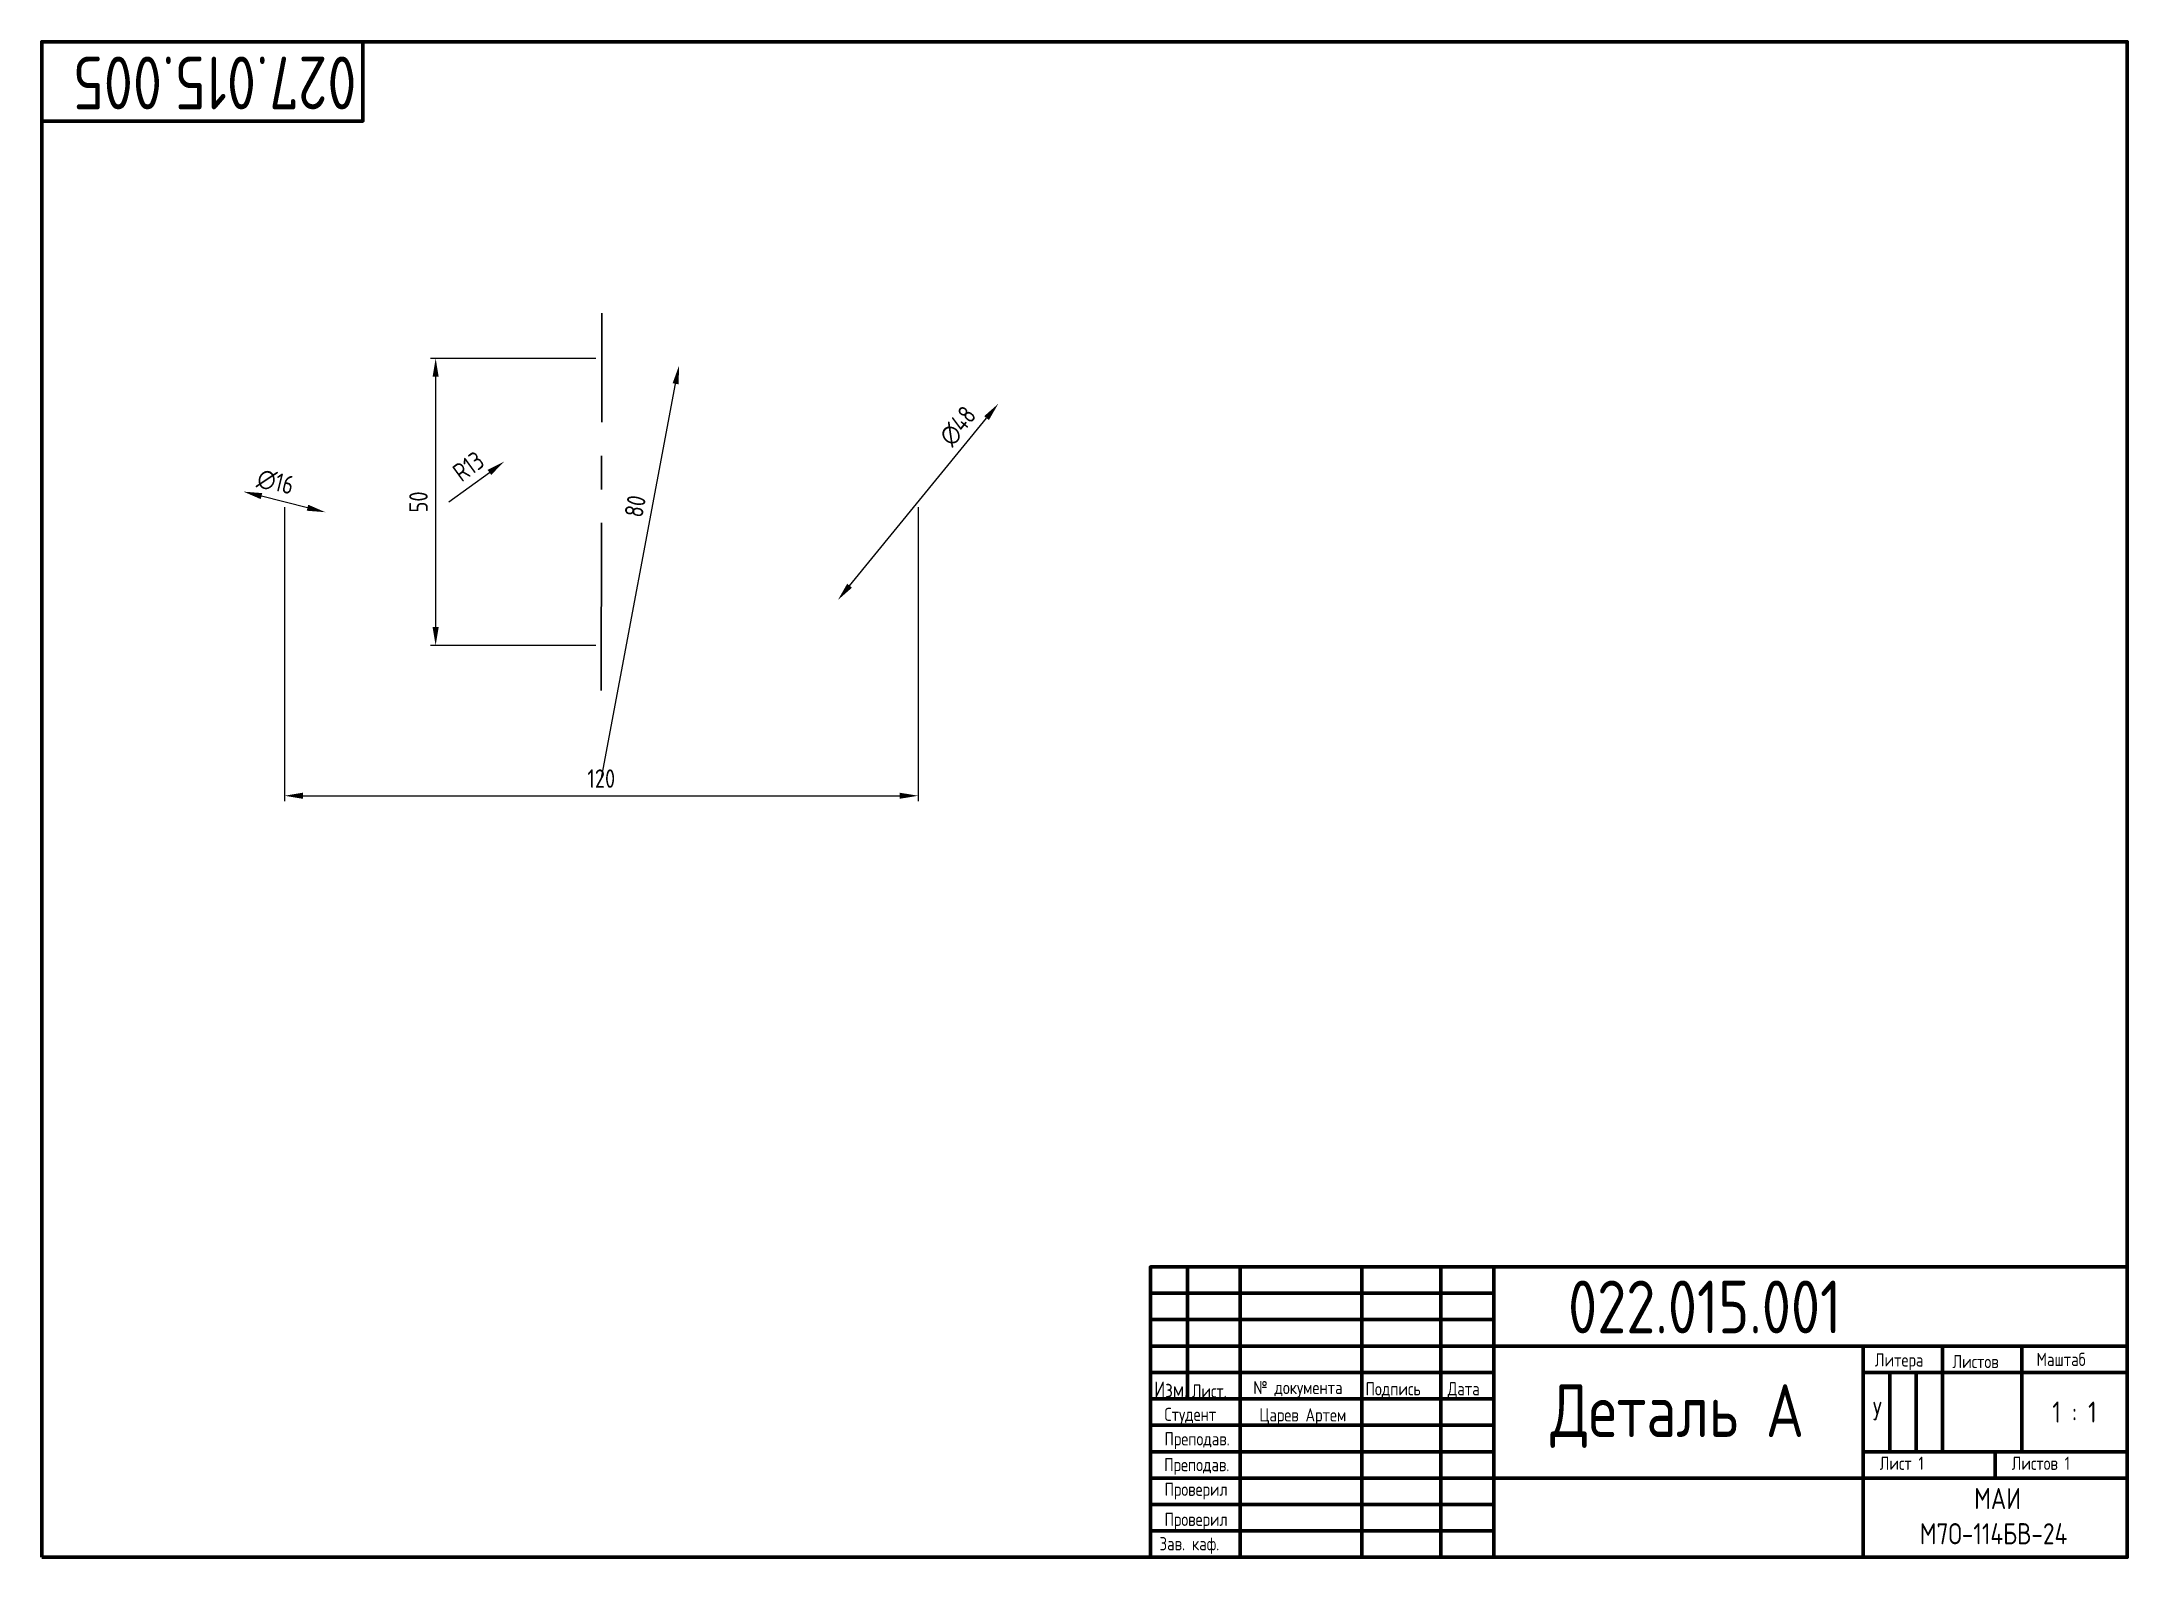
# Paper-space layout 'Лист1' of a CAD drawing. Header units: millimetres. Extents: x 20 to 415, y 5 to 292.
import ezdxf

# ---------------------------------------------------------------- set-up
doc = ezdxf.new("R2010")
doc.units = ezdxf.units.MM
doc.linetypes.add('CENTER', pattern=[50.8, 31.75, -6.35, 6.35, -6.35])
for name, color, linetype, lineweight in [('AM_5', 3, 'Continuous', 25), ('Оси', 1, 'CENTER', 30), ('Основной', 5, 'Continuous', 70), ('Текст', 3, 'Continuous', 20)]:
    doc.layers.add(name, color=color, linetype=linetype, lineweight=lineweight)
doc.styles.get("Standard").update_dxf_attribs({"font": 'arial.ttf'})
doc.styles.add('ГОСТ', font='GOST_A.TTF')
doc.dimstyles.new('AM_ISO$0', dxfattribs={"dimtxt": 3.5005, "dimasz": 3.5, "dimexe": 1, "dimexo": 1, "dimgap": 1.5, "dimtad": 1, "dimdsep": 46, "dimtxsty": 'ГОСТ', "dimcen": 0, "dimclrd": 256, "dimclre": 256, "dimclrt": 256, "dimadec": 0, "dimazin": 2, "dimtp": 0.1, "dimtm": 0.1, "dimtfac": 0.71, "dimtmove": 0, "dimatfit": 3, "dimfxl": 1, "dimlwd": -1, "dimlwe": -1, "dimarcsym": 1})
doc.dimstyles.new('AM_ISO$3', dxfattribs={"dimtxt": 3.5, "dimasz": 3.5, "dimexe": 1, "dimexo": 1, "dimgap": 1.5, "dimtad": 1, "dimtoh": 1, "dimdsep": 46, "dimtxsty": 'Standard', "dimcen": 0, "dimclrd": 256, "dimclre": 256, "dimclrt": 2, "dimadec": 0, "dimazin": 2, "dimtp": 0.1, "dimtm": 0.1, "dimtfac": 0.71, "dimtdec": 3, "dimtofl": 0, "dimtmove": 0, "dimatfit": 0, "dimfxl": 1, "dimlwd": -1, "dimlwe": -1, "dimarcsym": 1})
doc.dimstyles.new('AM_ISO$4', dxfattribs={"dimtxt": 3.5, "dimasz": 3.5, "dimexe": 1, "dimexo": 1, "dimgap": 1.5, "dimtad": 1, "dimtoh": 1, "dimdsep": 46, "dimtxsty": 'Standard', "dimcen": 0, "dimclrd": 256, "dimclre": 256, "dimclrt": 2, "dimadec": 0, "dimazin": 2, "dimtp": 0.1, "dimtm": 0.1, "dimtfac": 0.71, "dimtdec": 3, "dimtofl": 0, "dimtmove": 0, "dimatfit": 0, "dimfxl": 1, "dimlwd": -1, "dimlwe": -1, "dimarcsym": 1})

# ---------------------------------------------------------------- blocks, each defined once
blk = doc.blocks.new('*D16')
at = {"layer": 'AM_5', "linetype": 'ByBlock', "transparency": 16777216}
for p, q in [((65.98, 203.85), (65.98, 148.21)), ((185.98, 203.85), (185.98, 148.21)), ((69.48, 149.21), (182.48, 149.21))]:
    blk.add_line(p, q, dxfattribs=at)
at = {"layer": 'AM_5', "transparency": 16777216}
for points in [[(69.48, 149.79), (69.48, 148.63), (65.98, 149.21)], [(182.48, 149.79), (182.48, 148.63), (185.98, 149.21)]]:
    blk.add_solid(points, dxfattribs=at)
at = {"layer": 'Defpoints', "color": 0, "transparency": 16777216}
for p in [(65.98, 204.85), (185.98, 204.85), (185.98, 149.21)]:
    blk.add_point(p, dxfattribs=at)
at = {"layer": 'AM_5', "transparency": 16777216, "insert": (125.98, 152.46), "char_height": 3.501, "attachment_point": 5, "style": 'ГОСТ'}
blk.add_mtext('120', dxfattribs=at)
blk = doc.blocks.new('*D17')
at = {"layer": 'AM_5', "linetype": 'ByBlock', "transparency": 16777216}
for p, q in [((124.98, 232.04), (93.61, 232.04)), ((94.61, 228.54), (94.61, 181.16)), ((124.98, 177.66), (93.61, 177.66))]:
    blk.add_line(p, q, dxfattribs=at)
at = {"layer": 'AM_5', "transparency": 16777216}
for points in [[(94.03, 228.54), (95.19, 228.54), (94.61, 232.04)], [(94.03, 181.16), (95.19, 181.16), (94.61, 177.66)]]:
    blk.add_solid(points, dxfattribs=at)
at = {"layer": 'Defpoints', "color": 0, "transparency": 16777216}
for p in [(125.98, 232.04), (94.61, 177.66), (125.98, 177.66)]:
    blk.add_point(p, dxfattribs=at)
at = {"layer": 'AM_5', "transparency": 16777216, "insert": (91.36, 204.85), "char_height": 3.501, "attachment_point": 5, "rotation": 90, "style": 'ГОСТ'}
blk.add_mtext('50', dxfattribs=at)
blk = doc.blocks.new('*D19')
at = {"layer": 'AM_5', "linetype": 'ByBlock', "transparency": 16777216}
blk.add_line((125.98, 152.25), (140.06, 227.23), dxfattribs=at)
at = {"layer": 'AM_5', "transparency": 16777216}
blk.add_solid([(139.49, 227.34), (140.63, 227.12), (140.71, 230.67)], dxfattribs=at)
at = {"layer": 'Defpoints', "color": 0, "transparency": 16777216}
for p in [(140.71, 230.67), (125.98, 152.25)]:
    blk.add_point(p, dxfattribs=at)
at = {"layer": 'AM_5', "transparency": 16777216, "insert": (132.4, 204.04), "char_height": 3.5, "attachment_point": 5, "rotation": 79.3626, "style": 'ГОСТ'}
blk.add_mtext('80', dxfattribs=at)
blk = doc.blocks.new('*D21')
at = {"layer": 'AM_5', "linetype": 'ByBlock', "transparency": 16777216}
blk.add_line((173, 188.98), (198.95, 220.73), dxfattribs=at)
at = {"layer": 'AM_5', "transparency": 16777216}
for points in [[(198.5, 221.09), (199.4, 220.36), (201.17, 223.44)], [(172.55, 189.35), (173.46, 188.61), (170.79, 186.27)]]:
    blk.add_solid(points, dxfattribs=at)
at = {"layer": 'Defpoints', "color": 0, "transparency": 16777216}
for p in [(201.17, 223.44), (170.79, 186.27)]:
    blk.add_point(p, dxfattribs=at)
at = {"layer": 'AM_5', "transparency": 16777216, "insert": (193.52, 219.22), "char_height": 3.5, "attachment_point": 5, "rotation": 50.7399, "style": 'ГОСТ'}
blk.add_mtext('∅48', dxfattribs=at)
blk = doc.blocks.new('*D22')
at = {"layer": 'AM_5', "linetype": 'ByBlock', "transparency": 16777216}
blk.add_line((70.34, 203.75), (61.61, 205.95), dxfattribs=at)
at = {"layer": 'AM_5', "transparency": 16777216}
for points in [[(61.76, 206.52), (61.47, 205.38), (58.22, 206.8)], [(70.48, 204.32), (70.2, 203.19), (73.74, 202.9)]]:
    blk.add_solid(points, dxfattribs=at)
at = {"layer": 'Defpoints', "color": 0, "transparency": 16777216}
for p in [(58.22, 206.8), (73.74, 202.9)]:
    blk.add_point(p, dxfattribs=at)
at = {"layer": 'AM_5', "transparency": 16777216, "insert": (64.3, 208.63), "char_height": 3.5, "attachment_point": 5, "rotation": 345.8799, "style": 'ГОСТ'}
blk.add_mtext('∅16', dxfattribs=at)
blk = doc.blocks.new('*D23')
at = {"layer": 'AM_5', "linetype": 'ByBlock', "transparency": 16777216}
blk.add_line((97.11, 204.85), (104.79, 210.45), dxfattribs=at)
at = {"layer": 'AM_5', "transparency": 16777216}
blk.add_solid([(104.45, 210.92), (105.13, 209.97), (107.62, 212.51)], dxfattribs=at)
at = {"layer": 'Defpoints', "color": 0, "transparency": 16777216}
for p in [(107.62, 212.51), (97.11, 204.85)]:
    blk.add_point(p, dxfattribs=at)
at = {"layer": 'AM_5', "transparency": 16777216, "insert": (100.82, 211.58), "char_height": 3.5, "attachment_point": 5, "rotation": 36.0661, "style": 'ГОСТ'}
blk.add_mtext('R13', dxfattribs=at)

psp = doc.layouts.new('Лист1')

# ---------------------------------------------------------------- linework, layer by layer
at = {"layer": 'Оси'}
psp.add_line((125.975, 169.13), (126.098, 240.575), dxfattribs=at)
at = {"layer": 'Основной'}
for p, q in [((380, 40), (380, 45)), ((395, 25), (395, 45))]:
    psp.add_line(p, q, dxfattribs=at)
at = {"layer": 'Основной', "color": 0}
psp.add_lwpolyline([(20, 292), (80.841, 292), (80.841, 276.969), (20, 276.969)], close=True, dxfattribs=at)
at = {"layer": 'Основной'}
for points in [[(20, 5), (415, 5), (415, 292), (20, 292)], [(415, 5), (230, 5), (230, 60), (415, 60)], [(230, 60), (237, 60), (237, 55), (230, 55)], [(237, 55), (247, 55), (247, 60), (237, 60)], [(247, 55), (270, 55), (270, 60), (247, 60)], [(270, 55), (285, 55), (285, 60), (270, 60)], [(285, 55), (295, 55), (295, 60), (285, 60)], [(230, 55), (237, 55), (237, 50), (230, 50)], [(237, 50), (247, 50), (247, 55), (237, 55)], [(247, 50), (270, 50), (270, 55), (247, 55)], [(270, 50), (285, 50), (285, 55), (270, 55)], [(285, 50), (295, 50), (295, 55), (285, 55)], [(230, 50), (237, 50), (237, 45), (230, 45)], [(237, 45), (247, 45), (247, 50), (237, 50)], [(247, 45), (270, 45), (270, 50), (247, 50)], [(270, 45), (285, 45), (285, 50), (270, 50)], [(285, 45), (295, 45), (295, 50), (285, 50)], [(230, 45), (237, 45), (237, 40), (230, 40)], [(237, 40), (247, 40), (247, 45), (237, 45)], [(247, 40), (270, 40), (270, 45), (247, 45)], [(270, 40), (285, 40), (285, 45), (270, 45)], [(285, 40), (295, 40), (295, 45), (285, 45)], [(365, 20), (295, 20), (295, 45), (365, 45)], [(415, 20), (365, 20), (365, 45), (415, 45)], [(365, 45), (415, 45), (415, 40), (365, 40)], [(230, 40), (237, 40), (237, 35), (230, 35)], [(237, 35), (247, 35), (247, 40), (237, 40)], [(247, 35), (270, 35), (270, 40), (247, 40)], [(270, 35), (285, 35), (285, 40), (270, 40)], [(285, 35), (295, 35), (295, 40), (285, 40)], [(365, 40), (370, 40), (370, 25), (365, 25)], [(370, 40), (375, 40), (375, 25), (370, 25)], [(375, 40), (380, 40), (380, 25), (375, 25)], [(415, 25), (395, 25), (395, 40), (415, 40)], [(247, 30), (270, 30), (270, 35), (247, 35)], [(270, 30), (285, 30), (285, 35), (270, 35)], [(285, 30), (295, 30), (295, 35), (285, 35)], [(247, 25), (270, 25), (270, 30), (247, 30)], [(270, 25), (285, 25), (285, 30), (270, 30)], [(285, 25), (295, 25), (295, 30), (285, 30)], [(247, 20), (270, 20), (270, 25), (247, 25)], [(270, 20), (285, 20), (285, 25), (270, 25)], [(285, 20), (295, 20), (295, 25), (285, 25)], [(365, 20), (390, 20), (390, 25), (365, 25)], [(390, 25), (415, 25), (415, 20), (390, 20)], [(247, 15), (270, 15), (270, 20), (247, 20)], [(270, 15), (285, 15), (285, 20), (270, 20)], [(285, 15), (295, 15), (295, 20), (285, 20)], [(295, 5), (365, 5), (365, 20), (295, 20)], [(365, 20), (415, 20), (415, 5), (365, 5)], [(247, 10), (270, 10), (270, 15), (247, 15)], [(270, 10), (285, 10), (285, 15), (270, 15)], [(285, 10), (295, 10), (295, 15), (285, 15)], [(247, 5), (270, 5), (270, 10), (247, 10)], [(270, 5), (285, 5), (285, 10), (270, 10)], [(285, 5), (295, 5), (295, 10), (285, 10)]]:
    psp.add_lwpolyline(points, close=True, dxfattribs=at)
for points in [[(237, 30), (230, 30), (230, 35), (237, 35)], [(237, 30), (247, 30), (247, 35), (237, 35)], [(237, 25), (230, 25), (230, 30), (237, 30)], [(247, 30), (237, 30)], [(237, 20), (230, 20), (230, 25), (237, 25)], [(237, 20), (247, 20), (247, 25), (237, 25)], [(237, 15), (230, 15), (230, 20), (237, 20)], [(237, 15), (247, 15), (247, 20), (237, 20)], [(237, 10), (230, 10), (230, 15), (237, 15)], [(237, 10), (247, 10), (247, 15), (237, 15)], [(237, 5), (230, 5), (230, 10), (237, 10)], [(237, 5), (247, 5), (247, 10), (237, 10)]]:
    psp.add_lwpolyline(points, dxfattribs=at)

# ---------------------------------------------------------------- texts
at = {"layer": 'Текст', "color": 0, "insert": (79.623, 279.196), "char_height": 10, "attachment_point": 1, "rotation": 180}
psp.add_mtext_dynamic_manual_height_columns('{\\fGOST type A|b0|i0|c204|p34;027.015.005}', width=120, gutter_width=12.5, heights=[0], dxfattribs=at)
at = {"layer": 'Текст', "color": 0, "style": 'ГОСТ'}
for s, width, heights, insert, char_height, attachment_point in [('022.015.001', 22.31239, [0], (309.083, 57.406), 10, 1), ('Литера', 15, [0], (367.181, 43.622), 2.5, 1), ('Маштаб', 30, [0], (397.812, 43.721), 2.5, 1), ('Листов', 15, [0], (381.885, 43.314), 2.5, 1), ('Изм.', 4.24529, [0], (230.679, 38.282), 3, 1), ('№ документа', 22.31239, [0], (249.475, 38.392), 2.5, 1), ('Студент', 17, [0], (232.648, 33.315), 2.5, 1), ('Царев Артем', 17, [0], (250.629, 33.215), 2.5, 1), ('1 : 1', 20, [0], (405, 32.5), 4, 5), ('Преподав.', 17, [0], (232.645, 28.678), 2.5, 1), ('Преподав.', 17, [0], (232.587, 23.797), 2.5, 1), ('Лист 1', 25, [0], (368.104, 24.051), 2.5, 1), ('Листов 1', 25, [0], (393.104, 24.051), 2.5, 1), ('Проверил', 14.34686, [0], (232.653, 19.128), 2.5, 1), ('\\pi20.99571;МАИ\\P\\pi10.70264;М7О-114БВ-24', 50, [0], (365, 18.128), 4, 1), ('Проверил', 14.34686, [0], (232.653, 13.432), 2.5, 1), ('Зав. каф.', 13.02451, [7.58], (231.728, 8.819), 2.5, 1)]:
    psp.add_mtext_dynamic_manual_height_columns(s, width=width, gutter_width=12.5, heights=heights, dxfattribs=dict(at, insert=insert, char_height=char_height, attachment_point=attachment_point))
at = {"layer": 'Текст', "color": 0, "insert": (237.81, 37.74), "char_height": 2.5, "width": 6.25625, "attachment_point": 1, "style": 'ГОСТ'}
psp.add_mtext('Лист.', dxfattribs=at)
at = {"layer": 'Текст', "color": 0, "char_height": 2.5, "attachment_point": 1, "style": 'ГОСТ'}
for s, insert in [('Подпись', (270.727, 38.15)), ('Дата', (286.289, 38.165))]:
    psp.add_mtext(s, dxfattribs=dict(at, insert=insert))
at = {"layer": 'Текст', "color": 0, "attachment_point": 1}
for s, width, insert, char_height in [('{\\fGOST type A|b0|i0|c204|p34;Деталь А}', 66.15116, (305.749, 37.776), 10), ('{\\fGOST type A|b0|i0|c204|p34;У}', 63.36792, (366.807, 34.434), 3.5)]:
    psp.add_mtext_dynamic_manual_height_columns(s, width=width, gutter_width=12.5, heights=[0], dxfattribs=dict(at, insert=insert, char_height=char_height))

# ---------------------------------------------------------------- dimensions: what is measured, and where the dimension line sits
at = {"layer": 'AM_5'}
dim = psp.add_linear_dim(base=(94.609, 177.662), p1=(125.978, 232.043), p2=(125.978, 177.662), angle=90, text='50', dimstyle='AM_ISO$0', override={"dimlfac": -1, "dimpost": ''}, dxfattribs=at)
dim.commit()
dim.dimension.update_dxf_attribs({"geometry": '*D17', "text_midpoint": (91.358, 204.852)})
dim = psp.add_radius_dim(center=(125.978, 152.248), mpoint=(140.707, 230.672), text='80', dimstyle='AM_ISO$4', override={"dimlfac": -1, "dimpost": '', "dimtxsty": 'ГОСТ', "dimclrt": 256}, dxfattribs=at)
dim.commit()
dim.dimension.update_dxf_attribs({"geometry": '*D19', "text_midpoint": (135.592, 203.437), "dimtype": 164})
for p1, p2, override, picture, middle in [((170.789, 186.27), (201.166, 223.435), {"dimlfac": -1, "dimpost": '', "dimtxsty": 'ГОСТ', "dimclrt": 256}, '*D21', (196.038, 217.161)), ((73.736, 202.901), (58.219, 206.804), {"dimtad": 3, "dimlfac": -1, "dimtxsty": 'ГОСТ', "dimclrt": 256}, '*D22', (63.503, 205.475))]:
    dim = psp.add_diameter_dim_2p(p1=p1, p2=p2, dimstyle='AM_ISO$3', override=override, dxfattribs=at)
    dim.commit()
    dim.dimension.update_dxf_attribs({"geometry": picture, "text_midpoint": middle, "dimtype": 163})
dim = psp.add_radius_dim(center=(97.112, 204.852), mpoint=(107.62, 212.506), dimstyle='AM_ISO$4', override={"dimlfac": -1, "dimpost": '', "dimtxsty": 'ГОСТ', "dimclrt": 256}, dxfattribs=at)
dim.commit()
dim.dimension.update_dxf_attribs({"geometry": '*D23', "text_midpoint": (102.735, 208.948), "dimtype": 164})
dim = psp.add_linear_dim(base=(185.978, 149.211), p1=(65.978, 204.852), p2=(185.978, 204.852), angle=0, dimstyle='AM_ISO$0', override={"dimlfac": -1, "dimpost": ''}, dxfattribs=at)
dim.commit()
dim.dimension.update_dxf_attribs({"geometry": '*D16', "text_midpoint": (125.978, 152.464)})

doc.saveas('drawing.dxf')
